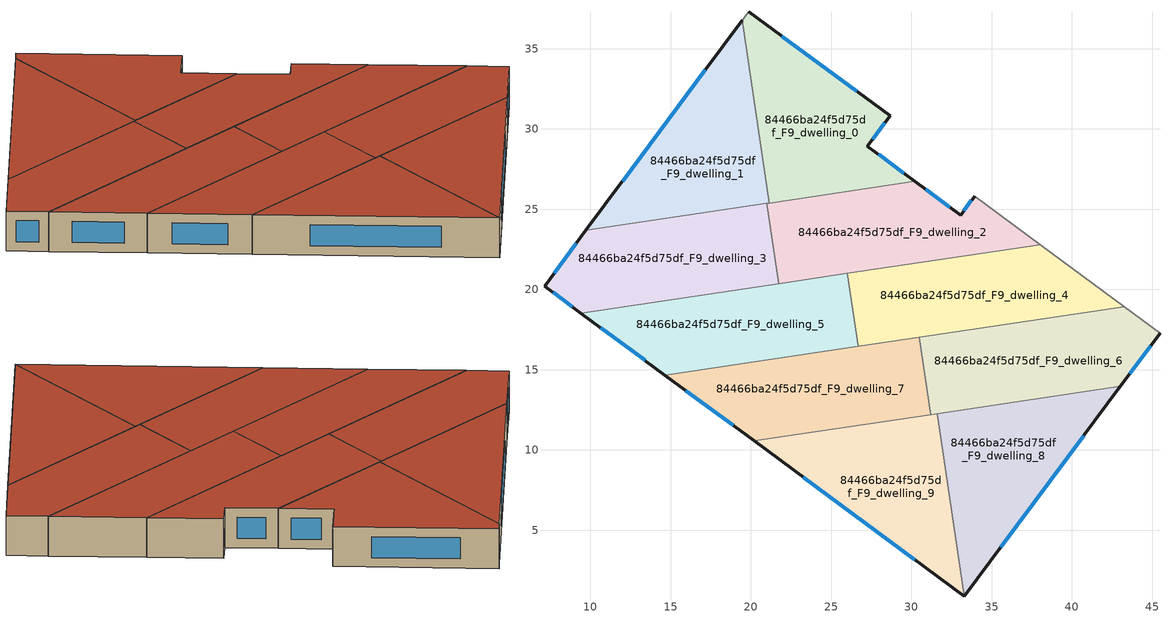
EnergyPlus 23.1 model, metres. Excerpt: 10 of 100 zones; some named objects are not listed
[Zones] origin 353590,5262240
84466ba24f5d75df_F9_dwelling_0
 floor to 84466ba24f5d75df_F8_dwelling_0 (EU_floor_Construction): 28.67,30.81 27.26,28.92 30.22,26.73 21.15,25.38 19.45,36.75 19.86,37.3 z27
 wall outside (EU_wall_Construction): 30.22,26.73 27.26,28.92 28.67,30.81 19.86,37.3 z27:30
 wall to 84466ba24f5d75df_F9_dwelling_1 (EU_wall_Construction): 19.45,36.75 21.15,25.38 z27:30
 wall adiabatic (EU_wall_Construction): 19.86,37.3 19.45,36.75 z27:30
 wall to 84466ba24f5d75df_F9_dwelling_2 (EU_wall_Construction): 21.15,25.38 30.22,26.73 z27:30
 window (EU_Window_Construction): 26.6,32.34 21.93,35.78 / 27.59,29.37 28.34,30.37 / 29.52,27.25 27.96,28.41 z27.7:29.3
 roof outside (EU_roof_Construction): 30.22,26.73 27.26,28.92 28.67,30.81 19.86,37.3 19.45,36.75 21.15,25.38 z30
84466ba24f5d75df_F9_dwelling_1
 floor to 84466ba24f5d75df_F8_dwelling_1 (EU_floor_Construction): 19.45,36.75 21.15,25.38 9.73,23.68 z27
 wall outside (EU_wall_Construction): 19.45,36.75 9.73,23.68 z27:30
 wall to 84466ba24f5d75df_F9_dwelling_3 (EU_wall_Construction): 9.73,23.68 20.99,25.36 z27:30
 wall to 84466ba24f5d75df_F9_dwelling_2 (EU_wall_Construction): 20.99,25.36 21.14,25.38 z27:30
 window (EU_Window_Construction): 17.17,33.68 12.01,26.75 z27.7:29.3
 roof outside (EU_roof_Construction): 21.15,25.38 19.45,36.75 9.73,23.68 z30
84466ba24f5d75df_F9_dwelling_2
 floor to 84466ba24f5d75df_F8_dwelling_2 (EU_floor_Construction): 38.04,22.79 21.74,20.36 20.99,25.36 30.22,26.73 33.06,24.63 33.94,25.82 z27
 wall outside (EU_wall_Construction): 33.94,25.82 33.06,24.63 30.22,26.73 z27:30
 wall to 84466ba24f5d75df_F9_dwelling_3 (EU_wall_Construction): 20.99,25.36 21.74,20.36 z27:30
 wall adiabatic (EU_wall_Construction): 38.04,22.79 33.94,25.82 z27:30
 wall to 84466ba24f5d75df_F9_dwelling_4 (EU_wall_Construction): 26,21 38.04,22.79 z27:30
 wall to 84466ba24f5d75df_F9_dwelling_5 (EU_wall_Construction): 21.74,20.36 26,21 z27:30
 window (EU_Window_Construction): 32.39,25.12 30.89,26.24 / 33.74,25.54 33.27,24.91 z27.7:29.3
 roof outside (EU_roof_Construction): 38.04,22.79 33.94,25.82 33.06,24.63 30.22,26.73 20.99,25.36 21.74,20.36 z30
84466ba24f5d75df_F9_dwelling_3
 floor to 84466ba24f5d75df_F8_dwelling_3 (EU_floor_Construction): 20.99,25.36 21.74,20.36 9.42,18.53 7.15,20.21 9.73,23.68 z27
 wall outside (EU_wall_Construction): 9.73,23.68 7.15,20.21 9.42,18.53 z27:30
 wall to 84466ba24f5d75df_F9_dwelling_5 (EU_wall_Construction): 9.42,18.53 21.74,20.36 z27:30
 window (EU_Window_Construction): 7.68,19.81 8.89,18.92 / 9.13,22.87 7.75,21.02 z27.7:29.3
 roof outside (EU_roof_Construction): 21.74,20.36 20.99,25.36 9.73,23.68 7.15,20.21 9.42,18.53 z30
84466ba24f5d75df_F9_dwelling_4
 floor to 84466ba24f5d75df_F8_dwelling_4 (EU_floor_Construction): 43.25,18.93 26.68,16.46 26,21 38.04,22.79 z27
 wall adiabatic (EU_wall_Construction): 43.25,18.93 38.04,22.79 z27:30
 wall to 84466ba24f5d75df_F9_dwelling_5 (EU_wall_Construction): 26,21 26.68,16.46 z27:30
 wall to 84466ba24f5d75df_F9_dwelling_6 (EU_wall_Construction): 30.5,17.03 43.25,18.93 z27:30
 wall to 84466ba24f5d75df_F9_dwelling_7 (EU_wall_Construction): 26.68,16.46 30.5,17.03 z27:30
 roof outside (EU_roof_Construction): 43.25,18.93 38.04,22.79 26,21 26.68,16.46 z30
84466ba24f5d75df_F9_dwelling_5
 floor to 84466ba24f5d75df_F8_dwelling_5 (EU_floor_Construction): 26,21 26.68,16.46 14.64,14.67 9.42,18.53 z27
 wall outside (EU_wall_Construction): 9.42,18.53 14.64,14.67 z27:30
 wall to 84466ba24f5d75df_F9_dwelling_7 (EU_wall_Construction): 14.64,14.67 26.68,16.46 z27:30
 window (EU_Window_Construction): 10.65,17.62 13.42,15.58 z27.7:29.3
 roof outside (EU_roof_Construction): 26.68,16.46 26,21 9.42,18.53 14.64,14.67 z30
84466ba24f5d75df_F9_dwelling_6
 floor to 84466ba24f5d75df_F8_dwelling_6 (EU_floor_Construction): 45.49,17.28 43.02,13.96 31.22,12.2 30.5,17.03 43.25,18.93 z27
 wall outside (EU_wall_Construction): 43.02,13.96 45.49,17.28 z27:30
 wall adiabatic (EU_wall_Construction): 45.49,17.28 43.25,18.93 z27:30
 wall to 84466ba24f5d75df_F9_dwelling_7 (EU_wall_Construction): 30.5,17.03 31.22,12.2 z27:30
 wall to 84466ba24f5d75df_F9_dwelling_8 (EU_wall_Construction): 31.61,12.26 43.02,13.96 z27:30
 wall to 84466ba24f5d75df_F9_dwelling_9 (EU_wall_Construction): 31.22,12.2 31.61,12.26 z27:30
 window (EU_Window_Construction): 43.6,14.74 44.91,16.5 z27.7:29.3
 roof outside (EU_roof_Construction): 43.02,13.96 45.49,17.28 43.25,18.93 30.5,17.03 31.22,12.2 z30
84466ba24f5d75df_F9_dwelling_7
 floor to 84466ba24f5d75df_F8_dwelling_7 (EU_floor_Construction): 30.5,17.03 31.22,12.2 20.2,10.56 14.64,14.67 z27
 wall outside (EU_wall_Construction): 14.64,14.67 20.2,10.56 z27:30
 wall to 84466ba24f5d75df_F9_dwelling_9 (EU_wall_Construction): 20.2,10.56 31.22,12.2 z27:30
 window (EU_Window_Construction): 15.95,13.7 18.9,11.53 z27.7:29.3
 roof outside (EU_roof_Construction): 31.22,12.2 30.5,17.03 14.64,14.67 20.2,10.56 z30
84466ba24f5d75df_F9_dwelling_8
 floor to 84466ba24f5d75df_F8_dwelling_8 (EU_floor_Construction): 43.02,13.96 33.3,0.89 31.61,12.26 z27
 wall outside (EU_wall_Construction): 33.3,0.89 43.02,13.96 z27:30
 wall to 84466ba24f5d75df_F9_dwelling_9 (EU_wall_Construction): 31.61,12.26 33.3,0.89 z27:30
 window (EU_Window_Construction): 35.58,3.96 40.74,10.89 z27.7:29.3
 roof outside (EU_roof_Construction): 33.3,0.89 43.02,13.96 31.61,12.26 z30
84466ba24f5d75df_F9_dwelling_9
 floor to 84466ba24f5d75df_F8_dwelling_9 (EU_floor_Construction): 31.61,12.26 33.3,0.88 20.2,10.56 z27
 wall outside (EU_wall_Construction): 20.2,10.56 33.3,0.88 z27:30
 window (EU_Window_Construction): 23.28,8.29 30.22,3.16 z27.7:29.3
 roof outside (EU_roof_Construction): 33.3,0.88 31.61,12.26 20.2,10.56 z30
[Building]
EU S2 Campaign: North Axis=0; Terrain=City; Solar Distribution=FullExterior
[Site:Location]
Budapest.Ferenc.Liszt.Intl.AP: Latitude=47.437; Longitude=19.256; Time Zone=1; Elevation=185
[SizingPeriod:WeatherFileDays]
AnnualSizingPeriod: Begin Month=1; Begin Day of Month=1; End Month=12; End Day of Month=31; Day of Week for Start Day=Monday; Use Weather File Daylight Saving Period=No; Use Weather File Rain and Snow Indicators=No
[MATERIAL]
EU_InternalMass_Material: Roughness=MediumRough; Thickness=0.1; Conductivity=1; Density=1800; Specific Heat=900; Thermal Absorptance=0.9; Solar Absorptance=0.7; Visible Absorptance=0.7
[MATERIAL:NOMASS] Roughness=MediumRough; Thermal Absorptance=0.9; Solar Absorptance=0.7; Visible Absorptance=0.7
Name | Thermal Resistance
EU_wall_NoMass | 0.832559
EU_roof_NoMass | 1.39638
EU_floor_NoMass | 0.872794
[WINDOWMATERIAL:SIMPLEGLAZINGSYSTEM]
EU_Window_SimpleGlazing: UFactor=2.79869; Solar Heat Gain Coefficient=0.75; Visible Transmittance=0.75
[CONSTRUCTION]
EU_wall_Construction: EU_wall_NoMass
EU_roof_Construction: EU_roof_NoMass
EU_floor_Construction: EU_floor_NoMass
EU_Window_Construction: EU_Window_SimpleGlazing
EU_InternalMass_Construction: EU_InternalMass_Material
[ZONE] Type=1; Multiplier=1; Ceiling Height=autocalculate; Floor Area=autocalculate; Part of Total Floor Area=Yes
Name | Volume
84466ba24f5d75df_F9_dwelling_0 | 199.04
84466ba24f5d75df_F9_dwelling_1 | 199.002
84466ba24f5d75df_F9_dwelling_2 | 199.006
84466ba24f5d75df_F9_dwelling_3 | 199.005
84466ba24f5d75df_F9_dwelling_4 | 198.996
84466ba24f5d75df_F9_dwelling_5 | 199.019
84466ba24f5d75df_F9_dwelling_6 | 199.025
84466ba24f5d75df_F9_dwelling_7 | 199.014
84466ba24f5d75df_F9_dwelling_8 | 199.003
84466ba24f5d75df_F9_dwelling_9 | 198.942
[INTERNALMASS] Construction=EU_InternalMass_Construction
Name | Zone or ZoneList | Surface Area
84466ba24f5d75df_F9_dwelling_0_EU_InternalMass | 84466ba24f5d75df_F9_dwelling_0 | 66.3469
84466ba24f5d75df_F9_dwelling_1_EU_InternalMass | 84466ba24f5d75df_F9_dwelling_1 | 66.3342
84466ba24f5d75df_F9_dwelling_2_EU_InternalMass | 84466ba24f5d75df_F9_dwelling_2 | 66.3354
84466ba24f5d75df_F9_dwelling_3_EU_InternalMass | 84466ba24f5d75df_F9_dwelling_3 | 66.3348
84466ba24f5d75df_F9_dwelling_4_EU_InternalMass | 84466ba24f5d75df_F9_dwelling_4 | 66.332
84466ba24f5d75df_F9_dwelling_5_EU_InternalMass | 84466ba24f5d75df_F9_dwelling_5 | 66.3394
84466ba24f5d75df_F9_dwelling_6_EU_InternalMass | 84466ba24f5d75df_F9_dwelling_6 | 66.3415
84466ba24f5d75df_F9_dwelling_7_EU_InternalMass | 84466ba24f5d75df_F9_dwelling_7 | 66.338
84466ba24f5d75df_F9_dwelling_8_EU_InternalMass | 84466ba24f5d75df_F9_dwelling_8 | 66.3342
84466ba24f5d75df_F9_dwelling_9_EU_InternalMass | 84466ba24f5d75df_F9_dwelling_9 | 66.3343
[OTHEREQUIPMENT] Fuel Type=Electricity; Design Level Calculation Method=Watts/Area; Power per Zone Floor Area=1; Fraction Latent=0; Fraction Radiant=0; Fraction Lost=0; Carbon Dioxide Generation Rate=0; EndUse Subcategory=EU_Step8_InternalGains
Name | Zone or ZoneList or Space or SpaceList | Schedule
EU_Step8_InternalGain_84466ba24f5d75df_F9_dwelling_0_f000 | 84466ba24f5d75df_F9_dwelling_0 | EU_Step8_GainSchedule_84466ba24f5d75df_F9_dwelling_0_f000
EU_Step8_InternalGain_84466ba24f5d75df_F9_dwelling_1_f000 | 84466ba24f5d75df_F9_dwelling_1 | EU_Step8_GainSchedule_84466ba24f5d75df_F9_dwelling_1_f000
EU_Step8_InternalGain_84466ba24f5d75df_F9_dwelling_2_f000 | 84466ba24f5d75df_F9_dwelling_2 | EU_Step8_GainSchedule_84466ba24f5d75df_F9_dwelling_2_f000
EU_Step8_InternalGain_84466ba24f5d75df_F9_dwelling_3_f000 | 84466ba24f5d75df_F9_dwelling_3 | EU_Step8_GainSchedule_84466ba24f5d75df_F9_dwelling_3_f000
EU_Step8_InternalGain_84466ba24f5d75df_F9_dwelling_4_f000 | 84466ba24f5d75df_F9_dwelling_4 | EU_Step8_GainSchedule_84466ba24f5d75df_F9_dwelling_4_f000
EU_Step8_InternalGain_84466ba24f5d75df_F9_dwelling_5_f000 | 84466ba24f5d75df_F9_dwelling_5 | EU_Step8_GainSchedule_84466ba24f5d75df_F9_dwelling_5_f000
EU_Step8_InternalGain_84466ba24f5d75df_F9_dwelling_6_f000 | 84466ba24f5d75df_F9_dwelling_6 | EU_Step8_GainSchedule_84466ba24f5d75df_F9_dwelling_6_f000
EU_Step8_InternalGain_84466ba24f5d75df_F9_dwelling_7_f000 | 84466ba24f5d75df_F9_dwelling_7 | EU_Step8_GainSchedule_84466ba24f5d75df_F9_dwelling_7_f000
EU_Step8_InternalGain_84466ba24f5d75df_F9_dwelling_8_f000 | 84466ba24f5d75df_F9_dwelling_8 | EU_Step8_GainSchedule_84466ba24f5d75df_F9_dwelling_8_f000
EU_Step8_InternalGain_84466ba24f5d75df_F9_dwelling_9_f000 | 84466ba24f5d75df_F9_dwelling_9 | EU_Step8_GainSchedule_84466ba24f5d75df_F9_dwelling_9_f000
[ZONEVENTILATION:DESIGNFLOWRATE] Schedule=EU_AlwaysOn; Design Flow Rate Calculation Method=AirChanges/Hour; Air Changes per Hour=0.475469; Ventilation Type=Natural; Fan Pressure Rise=0; Fan Total Efficiency=1; Constant Term Coefficient=1; Temperature Term Coefficient=0; Velocity Term Coefficient=0; Velocity Squared Term Coefficient=0; Minimum Indoor Temperature=-100; Maximum Indoor Temperature=100; Delta Temperature=-100; Minimum Outdoor Temperature=-100; Maximum Outdoor Temperature=100; Maximum Wind Speed=40
Name | Zone or ZoneList or Space or SpaceList
EU_ConstantAir_84466ba24f5d75df_F9_dwelling_0 | 84466ba24f5d75df_F9_dwelling_0
EU_ConstantAir_84466ba24f5d75df_F9_dwelling_1 | 84466ba24f5d75df_F9_dwelling_1
EU_ConstantAir_84466ba24f5d75df_F9_dwelling_2 | 84466ba24f5d75df_F9_dwelling_2
EU_ConstantAir_84466ba24f5d75df_F9_dwelling_3 | 84466ba24f5d75df_F9_dwelling_3
EU_ConstantAir_84466ba24f5d75df_F9_dwelling_4 | 84466ba24f5d75df_F9_dwelling_4
EU_ConstantAir_84466ba24f5d75df_F9_dwelling_5 | 84466ba24f5d75df_F9_dwelling_5
EU_ConstantAir_84466ba24f5d75df_F9_dwelling_6 | 84466ba24f5d75df_F9_dwelling_6
EU_ConstantAir_84466ba24f5d75df_F9_dwelling_7 | 84466ba24f5d75df_F9_dwelling_7
EU_ConstantAir_84466ba24f5d75df_F9_dwelling_8 | 84466ba24f5d75df_F9_dwelling_8
EU_ConstantAir_84466ba24f5d75df_F9_dwelling_9 | 84466ba24f5d75df_F9_dwelling_9
[HVACTEMPLATE:ZONE:IDEALLOADSAIRSYSTEM] System Availability Schedule=EU_AlwaysOn; Maximum Heating Supply Air Temperature=50; Minimum Cooling Supply Air Temperature=13; Maximum Heating Supply Air Humidity Ratio=0.0156; Minimum Cooling Supply Air Humidity Ratio=0.0077; Heating Limit=NoLimit; Cooling Limit=NoLimit; Heating Availability Schedule=EU_AlwaysOn; Cooling Availability Schedule=EU_CoolingOff; Dehumidification Control Type=ConstantSensibleHeatRatio; Cooling Sensible Heat Ratio=0.7; Dehumidification Setpoint=60; Humidification Control Type=None; Humidification Setpoint=30; Outdoor Air Method=None; Outdoor Air Flow Rate per Person=0.00944; Outdoor Air Flow Rate per Zone Floor Area=0; Outdoor Air Flow Rate per Zone=0; Demand Controlled Ventilation Type=None; Outdoor Air Economizer Type=NoEconomizer; Heat Recovery Type=None; Sensible Heat Recovery Effectiveness=0.7; Latent Heat Recovery Effectiveness=0.65
Name | Template Thermostat
84466ba24f5d75df_F9_dwelling_0 | EU_HeatOnly_84466ba24f5d75df_F9_dwelling_0
84466ba24f5d75df_F9_dwelling_1 | EU_HeatOnly_84466ba24f5d75df_F9_dwelling_1
84466ba24f5d75df_F9_dwelling_2 | EU_HeatOnly_84466ba24f5d75df_F9_dwelling_2
84466ba24f5d75df_F9_dwelling_3 | EU_HeatOnly_84466ba24f5d75df_F9_dwelling_3
84466ba24f5d75df_F9_dwelling_4 | EU_HeatOnly_84466ba24f5d75df_F9_dwelling_4
84466ba24f5d75df_F9_dwelling_5 | EU_HeatOnly_84466ba24f5d75df_F9_dwelling_5
84466ba24f5d75df_F9_dwelling_6 | EU_HeatOnly_84466ba24f5d75df_F9_dwelling_6
84466ba24f5d75df_F9_dwelling_7 | EU_HeatOnly_84466ba24f5d75df_F9_dwelling_7
84466ba24f5d75df_F9_dwelling_8 | EU_HeatOnly_84466ba24f5d75df_F9_dwelling_8
84466ba24f5d75df_F9_dwelling_9 | EU_HeatOnly_84466ba24f5d75df_F9_dwelling_9
[SIZING:ZONE] Zone Cooling Design Supply Air Temperature Input Method=SupplyAirTemperature; Zone Cooling Design Supply Air Temperature=13; Zone Heating Design Supply Air Temperature Input Method=SupplyAirTemperature; Zone Heating Design Supply Air Temperature=50; Zone Cooling Design Supply Air Humidity Ratio=0.008; Zone Heating Design Supply Air Humidity Ratio=0.008; Cooling Design Air Flow Method=DesignDay; Cooling Design Air Flow Rate=0; Cooling Minimum Air Flow per Zone Floor Area=0.000762; Cooling Minimum Air Flow=0; Cooling Minimum Air Flow Fraction=0.2; Heating Design Air Flow Method=DesignDay; Heating Design Air Flow Rate=0; Heating Maximum Air Flow per Zone Floor Area=0.002032; Heating Maximum Air Flow=0.141576; Heating Maximum Air Flow Fraction=0.3; Account for Dedicated Outdoor Air System=No; Dedicated Outdoor Air System Control Strategy=NeutralSupplyAir; Dedicated Outdoor Air Low Setpoint Temperature for Design=autosize; Dedicated Outdoor Air High Setpoint Temperature for Design=autosize; Zone Load Sizing Method=Sensible Load Only No Latent Load; Zone Latent Cooling Design Supply Air Humidity Ratio Input Method=HumidityRatioDifference; Zone Cooling Design Supply Air Humidity Ratio Difference=0.005; Zone Latent Heating Design Supply Air Humidity Ratio Input Method=HumidityRatioDifference; Zone Humidification Design Supply Air Humidity Ratio Difference=0.005
84466ba24f5d75df_F9_dwelling_0; 84466ba24f5d75df_F9_dwelling_1; 84466ba24f5d75df_F9_dwelling_2; 84466ba24f5d75df_F9_dwelling_3; 84466ba24f5d75df_F9_dwelling_4; 84466ba24f5d75df_F9_dwelling_5; 84466ba24f5d75df_F9_dwelling_6; 84466ba24f5d75df_F9_dwelling_7; 84466ba24f5d75df_F9_dwelling_8; 84466ba24f5d75df_F9_dwelling_9
[SCHEDULE:CONSTANT]
Name | Hourly Value
EU_AlwaysOn | 1
EU_CoolingOff | 0
[SCHEDULE:FILE] Column Number=1; Rows to Skip at Top=0; Number of Hours of Data=8760; Column Separator=Comma; Interpolate to Timestep=No; Minutes per Item=60; Adjust Schedule for Daylight Savings=Yes
Name | File
EU_Step8_GainSchedule_84466ba24f5d75df_F9_dwelling_0_f000 | ../../schedules/84466ba24f5d75df/84466ba24f5d75df_F9_dwelling_0_f000_gain.csv
EU_Step8_GainSchedule_84466ba24f5d75df_F9_dwelling_1_f000 | ../../schedules/84466ba24f5d75df/84466ba24f5d75df_F9_dwelling_1_f000_gain.csv
EU_Step8_GainSchedule_84466ba24f5d75df_F9_dwelling_2_f000 | ../../schedules/84466ba24f5d75df/84466ba24f5d75df_F9_dwelling_2_f000_gain.csv
EU_Step8_GainSchedule_84466ba24f5d75df_F9_dwelling_3_f000 | ../../schedules/84466ba24f5d75df/84466ba24f5d75df_F9_dwelling_3_f000_gain.csv
EU_Step8_GainSchedule_84466ba24f5d75df_F9_dwelling_4_f000 | ../../schedules/84466ba24f5d75df/84466ba24f5d75df_F9_dwelling_4_f000_gain.csv
EU_Step8_GainSchedule_84466ba24f5d75df_F9_dwelling_5_f000 | ../../schedules/84466ba24f5d75df/84466ba24f5d75df_F9_dwelling_5_f000_gain.csv
EU_Step8_GainSchedule_84466ba24f5d75df_F9_dwelling_6_f000 | ../../schedules/84466ba24f5d75df/84466ba24f5d75df_F9_dwelling_6_f000_gain.csv
EU_Step8_GainSchedule_84466ba24f5d75df_F9_dwelling_7_f000 | ../../schedules/84466ba24f5d75df/84466ba24f5d75df_F9_dwelling_7_f000_gain.csv
EU_Step8_GainSchedule_84466ba24f5d75df_F9_dwelling_8_f000 | ../../schedules/84466ba24f5d75df/84466ba24f5d75df_F9_dwelling_8_f000_gain.csv
EU_Step8_GainSchedule_84466ba24f5d75df_F9_dwelling_9_f000 | ../../schedules/84466ba24f5d75df/84466ba24f5d75df_F9_dwelling_9_f000_gain.csv
